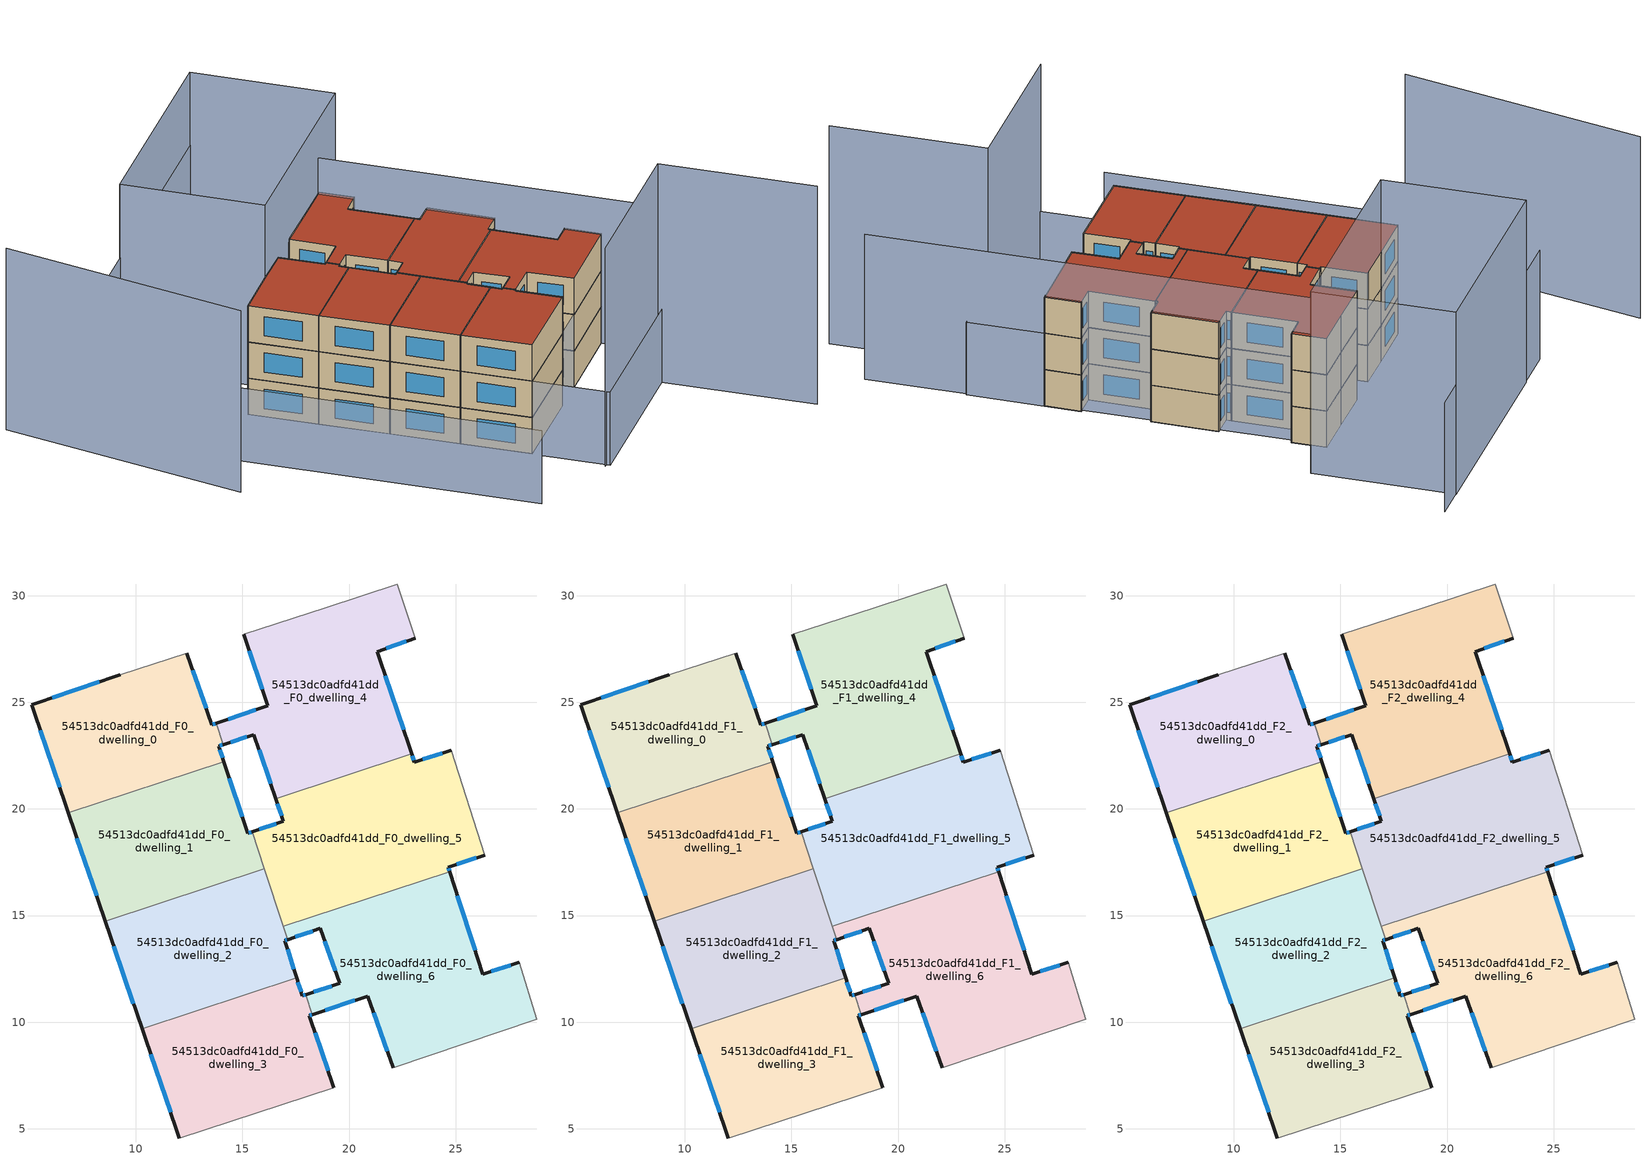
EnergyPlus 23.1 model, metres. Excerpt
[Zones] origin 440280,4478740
54513dc0adfd41dd_F0_dwelling_0
 floor ground (EU_floor_Construction): 14.12,22.22 13.88,22.94 14.11,23.01 13.78,24.01 13.57,23.94 12.4,27.29 9.27,26.29 5.11,24.88 6.84,19.82 z0
 wall outside (EU_wall_Construction): 14.11,23.01 13.88,22.94 14.12,22.22 / 6.84,19.82 5.11,24.88 9.27,26.29 / 12.4,27.29 13.57,23.94 13.78,24.01 z0:3
 wall adiabatic (EU_wall_Construction): 9.27,26.29 12.4,27.29 z0:3
 wall to 54513dc0adfd41dd_F0_dwelling_4 (EU_wall_Construction): 13.78,24.01 14.11,23.01 z0:3
 wall to 54513dc0adfd41dd_F0_dwelling_1 (EU_wall_Construction): 14.12,22.22 6.83,19.82 z0:3
 window (EU_Window_Construction): 14.05,23 13.93,22.96 / 13.94,22.77 14.06,22.39 / 6.43,21.01 5.51,23.69 / 6.08,25.21 8.3,25.96 / 12.67,26.51 13.29,24.73 / 13.62,23.96 13.73,24 z0.7:2.3
54513dc0adfd41dd_F0_dwelling_1
 floor ground (EU_floor_Construction): 16.02,17.2 15.45,18.93 15.25,18.86 14.12,22.22 6.84,19.82 8.57,14.74 z0
 wall outside (EU_wall_Construction): 8.57,14.74 6.84,19.82 / 14.12,22.22 15.25,18.86 15.45,18.93 z0:3
 wall to 54513dc0adfd41dd_F0_dwelling_5 (EU_wall_Construction): 15.45,18.93 16.02,17.2 z0:3
 wall to 54513dc0adfd41dd_F0_dwelling_2 (EU_wall_Construction): 16.02,17.2 8.57,14.74 z0:3
 window (EU_Window_Construction): 8.16,15.93 7.24,18.63 / 14.38,21.43 14.98,19.64 / 15.3,18.87 15.41,18.91 z0.7:2.3
54513dc0adfd41dd_F0_dwelling_2
 floor ground (EU_floor_Construction): 17.54,12.08 16.98,13.83 17.12,13.87 16.02,17.2 8.57,14.74 10.29,9.69 z0
 wall outside (EU_wall_Construction): 10.29,9.69 8.57,14.74 / 17.12,13.87 16.98,13.83 17.54,12.08 z0:3
 wall to 54513dc0adfd41dd_F0_dwelling_6 (EU_wall_Construction): 16.91,14.49 17.12,13.87 z0:3
 wall to 54513dc0adfd41dd_F0_dwelling_3 (EU_wall_Construction): 17.54,12.08 10.29,9.69 z0:3
 wall to 54513dc0adfd41dd_F0_dwelling_5 (EU_wall_Construction): 16.02,17.2 16.91,14.49 z0:3
 window (EU_Window_Construction): 9.89,10.87 8.97,13.56 / 17.09,13.86 17.01,13.84 / 17.11,13.42 17.41,12.49 z0.7:2.3
54513dc0adfd41dd_F0_dwelling_3
 floor ground (EU_floor_Construction): 19.28,6.93 18.13,10.31 18.28,10.36 17.97,11.3 17.81,11.24 17.54,12.08 10.29,9.69 12.04,4.57 z0
 wall outside (EU_wall_Construction): 18.28,10.36 18.13,10.31 19.28,6.93 / 12.04,4.57 10.29,9.69 / 17.54,12.08 17.81,11.24 17.97,11.3 z0:3
 wall adiabatic (EU_wall_Construction): 19.28,6.93 12.04,4.57 z0:3
 wall to 54513dc0adfd41dd_F0_dwelling_6 (EU_wall_Construction): 17.97,11.3 18.28,10.36 z0:3
 window (EU_Window_Construction): 18.24,10.35 18.16,10.32 / 18.4,9.52 19.01,7.72 / 11.63,5.77 10.7,8.49 / 17.6,11.88 17.74,11.44 / 17.84,11.26 17.93,11.28 z0.7:2.3
54513dc0adfd41dd_F0_dwelling_4
 floor ground (EU_floor_Construction): 22.93,22.58 21.32,27.38 23.1,28 22.26,30.54 18.9,29.44 15.06,28.19 16.18,24.83 13.78,24.01 14.11,23.01 15.54,23.48 16.56,20.48 z0
 wall outside (EU_wall_Construction): 23.1,28 21.32,27.38 22.93,22.58 / 16.56,20.48 15.54,23.48 14.11,23.01 / 13.78,24.01 16.18,24.83 15.06,28.19 z0:3
 wall adiabatic (EU_wall_Construction): 15.06,28.19 18.9,29.44 22.26,30.54 23.1,28 z0:3
 wall to 54513dc0adfd41dd_F0_dwelling_5 (EU_wall_Construction): 22.93,22.58 16.56,20.48 z0:3
 window (EU_Window_Construction): 22.69,27.85 21.74,27.52 / 21.69,26.25 22.55,23.7 / 16.32,21.18 15.78,22.78 / 15.2,23.37 14.44,23.12 / 14.34,24.21 15.62,24.64 / 15.92,25.62 15.32,27.41 z0.7:2.3
54513dc0adfd41dd_F0_dwelling_5
 floor ground (EU_floor_Construction): 24.71,17.06 24.65,17.27 26.35,17.83 24.78,22.74 23.06,22.19 22.93,22.58 16.56,20.48 16.91,19.43 15.45,18.93 16.91,14.49 z0
 wall outside (EU_wall_Construction): 26.35,17.83 24.65,17.27 24.71,17.06 / 15.45,18.93 16.91,19.43 16.56,20.48 / 22.93,22.58 23.06,22.19 24.78,22.74 z0:3
 wall adiabatic (EU_wall_Construction): 24.78,22.74 26.35,17.83 z0:3
 wall to 54513dc0adfd41dd_F0_dwelling_6 (EU_wall_Construction): 24.71,17.06 16.91,14.49 z0:3
 window (EU_Window_Construction): 25.95,17.7 25.05,17.4 / 24.66,17.22 24.7,17.11 / 15.8,19.05 16.57,19.31 / 16.83,19.68 16.64,20.24 / 22.96,22.49 23.03,22.28 / 23.46,22.32 24.37,22.61 z0.7:2.3
54513dc0adfd41dd_F0_dwelling_6
 floor ground (EU_floor_Construction): 28.8,10.14 27.99,12.8 26.27,12.25 24.71,17.06 16.91,14.49 17.12,13.87 18.65,14.4 19.56,11.82 17.97,11.3 18.28,10.36 20.88,11.23 22.06,7.86 z0
 wall outside (EU_wall_Construction): 22.06,7.86 20.88,11.23 18.28,10.36 / 17.97,11.3 19.56,11.82 18.65,14.4 17.12,13.87 / 24.71,17.06 26.27,12.25 27.99,12.8 z0:3
 wall adiabatic (EU_wall_Construction): 27.99,12.8 28.8,10.14 22.06,7.86 z0:3
 window (EU_Window_Construction): 21.78,8.65 21.15,10.44 / 20.27,11.03 18.89,10.56 / 18.34,11.42 19.19,11.7 / 19.35,12.42 18.87,13.8 / 18.29,14.28 17.48,14 / 25.08,15.94 25.9,13.38 / 26.67,12.38 27.58,12.68 z0.7:2.3
54513dc0adfd41dd_F1_dwelling_0
 floor to 54513dc0adfd41dd_F0_dwelling_0 (EU_floor_Construction): 14.12,22.22 13.88,22.94 14.11,23.01 13.78,24.01 13.57,23.94 12.4,27.29 9.27,26.29 5.11,24.88 6.83,19.82 z3
 wall outside (EU_wall_Construction): 14.11,23.01 13.88,22.94 14.12,22.22 / 6.84,19.82 5.11,24.88 9.27,26.29 / 12.4,27.29 13.57,23.94 13.78,24.01 z3:6
 wall adiabatic (EU_wall_Construction): 9.27,26.29 12.4,27.29 z3:6
 wall to 54513dc0adfd41dd_F1_dwelling_4 (EU_wall_Construction): 13.78,24.01 14.11,23.01 z3:6
 wall to 54513dc0adfd41dd_F1_dwelling_1 (EU_wall_Construction): 14.12,22.22 6.83,19.82 z3:6
 window (EU_Window_Construction): 14.05,23 13.93,22.96 / 13.94,22.77 14.06,22.39 / 6.43,21.01 5.51,23.69 / 6.08,25.21 8.3,25.96 / 12.67,26.51 13.29,24.73 / 13.62,23.96 13.73,24 z3.7:5.3
54513dc0adfd41dd_F1_dwelling_1
 floor to 54513dc0adfd41dd_F0_dwelling_1 (EU_floor_Construction): 16.02,17.2 15.45,18.93 15.25,18.86 14.12,22.22 6.83,19.82 8.57,14.74 z3
 wall outside (EU_wall_Construction): 8.57,14.74 6.84,19.82 / 14.12,22.22 15.25,18.86 15.45,18.93 z3:6
 wall to 54513dc0adfd41dd_F1_dwelling_5 (EU_wall_Construction): 15.45,18.93 16.02,17.2 z3:6
 wall to 54513dc0adfd41dd_F1_dwelling_2 (EU_wall_Construction): 16.02,17.2 8.57,14.74 z3:6
 window (EU_Window_Construction): 8.16,15.93 7.24,18.63 / 14.38,21.43 14.98,19.64 / 15.3,18.87 15.41,18.91 z3.7:5.3
54513dc0adfd41dd_F1_dwelling_2
 floor to 54513dc0adfd41dd_F0_dwelling_2 (EU_floor_Construction): 17.54,12.08 16.98,13.83 17.12,13.87 16.02,17.2 8.57,14.74 10.29,9.69 z3
 wall outside (EU_wall_Construction): 10.29,9.69 8.57,14.74 / 17.12,13.87 16.98,13.83 17.54,12.08 z3:6
 wall to 54513dc0adfd41dd_F1_dwelling_6 (EU_wall_Construction): 16.91,14.49 17.12,13.87 z3:6
 wall to 54513dc0adfd41dd_F1_dwelling_3 (EU_wall_Construction): 17.54,12.08 10.29,9.69 z3:6
 wall to 54513dc0adfd41dd_F1_dwelling_5 (EU_wall_Construction): 16.02,17.2 16.91,14.49 z3:6
 window (EU_Window_Construction): 9.89,10.87 8.97,13.56 / 17.09,13.86 17.01,13.84 / 17.11,13.42 17.41,12.49 z3.7:5.3
54513dc0adfd41dd_F1_dwelling_3
 floor to 54513dc0adfd41dd_F0_dwelling_3 (EU_floor_Construction): 19.28,6.93 18.13,10.31 18.28,10.36 17.97,11.3 17.81,11.24 17.54,12.08 10.29,9.69 12.04,4.57 z3
 wall outside (EU_wall_Construction): 18.28,10.36 18.13,10.31 19.28,6.93 / 12.04,4.57 10.29,9.69 / 17.54,12.08 17.81,11.24 17.97,11.3 z3:6
 wall adiabatic (EU_wall_Construction): 19.28,6.93 12.04,4.57 z3:6
 wall to 54513dc0adfd41dd_F1_dwelling_6 (EU_wall_Construction): 17.97,11.3 18.28,10.36 z3:6
 window (EU_Window_Construction): 18.24,10.35 18.16,10.32 / 18.4,9.52 19.01,7.72 / 11.63,5.77 10.7,8.49 / 17.6,11.88 17.74,11.44 / 17.84,11.26 17.93,11.28 z3.7:5.3
54513dc0adfd41dd_F1_dwelling_4
 floor to 54513dc0adfd41dd_F0_dwelling_4 (EU_floor_Construction): 22.93,22.58 21.32,27.38 23.1,28 22.26,30.54 18.9,29.44 15.06,28.19 16.18,24.83 13.78,24.01 14.11,23.01 15.54,23.48 16.56,20.48 z3
 wall outside (EU_wall_Construction): 23.1,28 21.32,27.38 22.93,22.58 / 16.56,20.48 15.54,23.48 14.11,23.01 / 13.78,24.01 16.18,24.83 15.06,28.19 z3:6
 wall adiabatic (EU_wall_Construction): 15.06,28.19 18.9,29.44 22.26,30.54 23.1,28 z3:6
 wall to 54513dc0adfd41dd_F1_dwelling_5 (EU_wall_Construction): 22.93,22.58 16.56,20.48 z3:6
 window (EU_Window_Construction): 22.69,27.85 21.74,27.52 / 21.69,26.25 22.55,23.7 / 16.32,21.18 15.78,22.78 / 15.2,23.37 14.44,23.12 / 14.34,24.21 15.62,24.64 / 15.92,25.62 15.32,27.41 z3.7:5.3
54513dc0adfd41dd_F1_dwelling_5
 floor to 54513dc0adfd41dd_F0_dwelling_5 (EU_floor_Construction): 24.71,17.06 24.65,17.27 26.35,17.83 24.77,22.74 23.06,22.19 22.93,22.58 16.56,20.48 16.91,19.43 15.45,18.93 16.91,14.49 z3
 wall outside (EU_wall_Construction): 26.35,17.83 24.65,17.27 24.71,17.06 / 15.45,18.93 16.91,19.43 16.56,20.48 / 22.93,22.58 23.06,22.19 24.78,22.74 z3:6
 wall adiabatic (EU_wall_Construction): 24.78,22.74 26.35,17.83 z3:6
 wall to 54513dc0adfd41dd_F1_dwelling_6 (EU_wall_Construction): 24.71,17.06 16.91,14.49 z3:6
 window (EU_Window_Construction): 25.95,17.7 25.05,17.4 / 24.66,17.22 24.7,17.11 / 15.8,19.05 16.57,19.31 / 16.83,19.68 16.64,20.24 / 22.96,22.49 23.03,22.28 / 23.46,22.32 24.37,22.61 z3.7:5.3
54513dc0adfd41dd_F1_dwelling_6
 floor to 54513dc0adfd41dd_F0_dwelling_6 (EU_floor_Construction): 28.8,10.14 27.99,12.8 26.27,12.25 24.71,17.06 16.91,14.49 17.12,13.87 18.65,14.4 19.56,11.82 17.97,11.3 18.28,10.36 20.88,11.23 22.06,7.86 z3
 wall outside (EU_wall_Construction): 22.06,7.86 20.88,11.23 18.28,10.36 / 17.97,11.3 19.56,11.82 18.65,14.4 17.12,13.87 / 24.71,17.06 26.27,12.25 27.99,12.8 z3:6
 wall adiabatic (EU_wall_Construction): 27.99,12.8 28.8,10.14 22.06,7.86 z3:6
 window (EU_Window_Construction): 21.78,8.65 21.15,10.44 / 20.27,11.03 18.89,10.56 / 18.34,11.42 19.19,11.7 / 19.35,12.42 18.87,13.8 / 18.29,14.28 17.48,14 / 25.08,15.94 25.9,13.38 / 26.67,12.38 27.58,12.68 z3.7:5.3
54513dc0adfd41dd_F2_dwelling_0
 floor to 54513dc0adfd41dd_F1_dwelling_0 (EU_floor_Construction): 14.12,22.22 13.88,22.94 14.11,23.01 13.78,24.01 13.57,23.94 12.4,27.29 9.27,26.29 5.11,24.88 6.83,19.82 z6
 wall outside (EU_wall_Construction): 14.11,23.01 13.88,22.94 14.12,22.22 / 6.84,19.82 5.11,24.88 9.27,26.29 / 12.4,27.29 13.57,23.94 13.78,24.01 z6:9
 wall adiabatic (EU_wall_Construction): 9.27,26.29 12.4,27.29 z6:9
 wall to 54513dc0adfd41dd_F2_dwelling_4 (EU_wall_Construction): 13.78,24.01 14.11,23.01 z6:9
 wall to 54513dc0adfd41dd_F2_dwelling_1 (EU_wall_Construction): 14.12,22.22 6.83,19.82 z6:9
 window (EU_Window_Construction): 14.05,23 13.93,22.96 / 13.94,22.77 14.06,22.39 / 6.43,21.01 5.51,23.69 / 6.08,25.21 8.3,25.96 / 12.67,26.51 13.29,24.73 / 13.62,23.96 13.73,24 z6.7:8.3
 roof outside (EU_roof_Construction): 12.4,27.29 13.57,23.94 13.78,24.01 14.11,23.01 13.88,22.94 14.12,22.22 6.84,19.82 5.11,24.88 9.27,26.29 z9
54513dc0adfd41dd_F2_dwelling_1
 floor to 54513dc0adfd41dd_F1_dwelling_1 (EU_floor_Construction): 16.02,17.2 15.45,18.93 15.25,18.86 14.12,22.22 6.83,19.82 8.57,14.74 z6
 wall outside (EU_wall_Construction): 8.57,14.74 6.84,19.82 / 14.12,22.22 15.25,18.86 15.45,18.93 z6:9
 wall to 54513dc0adfd41dd_F2_dwelling_5 (EU_wall_Construction): 15.45,18.93 16.02,17.2 z6:9
 wall to 54513dc0adfd41dd_F2_dwelling_2 (EU_wall_Construction): 16.02,17.2 8.57,14.74 z6:9
 window (EU_Window_Construction): 8.16,15.93 7.24,18.63 / 14.38,21.43 14.98,19.64 / 15.3,18.87 15.41,18.91 z6.7:8.3
 roof outside (EU_roof_Construction): 14.12,22.22 15.25,18.86 15.45,18.93 16.02,17.2 8.57,14.74 6.84,19.82 z9
54513dc0adfd41dd_F2_dwelling_2
 floor to 54513dc0adfd41dd_F1_dwelling_2 (EU_floor_Construction): 17.54,12.08 16.98,13.83 17.12,13.87 16.02,17.2 8.57,14.74 10.29,9.69 z6
 wall outside (EU_wall_Construction): 10.29,9.69 8.57,14.74 / 17.12,13.87 16.98,13.83 17.54,12.08 z6:9
 wall to 54513dc0adfd41dd_F2_dwelling_6 (EU_wall_Construction): 16.91,14.49 17.12,13.87 z6:9
 wall to 54513dc0adfd41dd_F2_dwelling_3 (EU_wall_Construction): 17.54,12.08 10.29,9.69 z6:9
 wall to 54513dc0adfd41dd_F2_dwelling_5 (EU_wall_Construction): 16.02,17.2 16.91,14.49 z6:9
 window (EU_Window_Construction): 9.89,10.87 8.97,13.56 / 17.09,13.86 17.01,13.84 / 17.11,13.42 17.41,12.49 z6.7:8.3
 roof outside (EU_roof_Construction): 16.02,17.2 17.12,13.87 16.98,13.83 17.54,12.08 10.29,9.69 8.57,14.74 z9
54513dc0adfd41dd_F2_dwelling_3
 floor to 54513dc0adfd41dd_F1_dwelling_3 (EU_floor_Construction): 19.28,6.93 18.13,10.31 18.28,10.36 17.97,11.3 17.81,11.24 17.54,12.08 10.29,9.69 12.04,4.57 z6
 wall outside (EU_wall_Construction): 18.28,10.36 18.13,10.31 19.28,6.93 / 12.04,4.57 10.29,9.69 / 17.54,12.08 17.81,11.24 17.97,11.3 z6:9
 wall adiabatic (EU_wall_Construction): 19.28,6.93 12.04,4.57 z6:9
 wall to 54513dc0adfd41dd_F2_dwelling_6 (EU_wall_Construction): 17.97,11.3 18.28,10.36 z6:9
 window (EU_Window_Construction): 18.24,10.35 18.16,10.32 / 18.4,9.52 19.01,7.72 / 11.63,5.77 10.7,8.49 / 17.6,11.88 17.74,11.44 / 17.84,11.26 17.93,11.28 z6.7:8.3
 roof outside (EU_roof_Construction): 17.97,11.3 18.28,10.36 18.13,10.31 19.28,6.93 12.04,4.57 10.29,9.69 17.54,12.08 17.81,11.24 z9
54513dc0adfd41dd_F2_dwelling_4
 floor to 54513dc0adfd41dd_F1_dwelling_4 (EU_floor_Construction): 22.93,22.58 21.32,27.38 23.1,28 22.26,30.54 18.9,29.44 15.06,28.19 16.18,24.83 13.78,24.01 14.11,23.01 15.54,23.48 16.56,20.48 z6
 wall outside (EU_wall_Construction): 23.1,28 21.32,27.38 22.93,22.58 / 16.56,20.48 15.54,23.48 14.11,23.01 / 13.78,24.01 16.18,24.83 15.06,28.19 z6:9
 wall adiabatic (EU_wall_Construction): 15.06,28.19 18.9,29.44 22.26,30.54 23.1,28 z6:9
 wall to 54513dc0adfd41dd_F2_dwelling_5 (EU_wall_Construction): 22.93,22.58 16.56,20.48 z6:9
 window (EU_Window_Construction): 22.69,27.85 21.74,27.52 / 21.69,26.25 22.55,23.7 / 16.32,21.18 15.78,22.78 / 15.2,23.37 14.44,23.12 / 14.34,24.21 15.62,24.64 / 15.92,25.62 15.32,27.41 z6.7:8.3
 roof outside (EU_roof_Construction): 22.26,30.54 23.1,28 21.32,27.38 22.93,22.58 16.56,20.48 15.54,23.48 14.11,23.01 13.78,24.01 16.18,24.83 15.06,28.19 18.9,29.44 z9
54513dc0adfd41dd_F2_dwelling_5
 floor to 54513dc0adfd41dd_F1_dwelling_5 (EU_floor_Construction): 24.71,17.06 24.65,17.27 26.35,17.83 24.77,22.74 23.06,22.19 22.93,22.58 16.56,20.48 16.91,19.43 15.45,18.93 16.91,14.49 z6
 wall outside (EU_wall_Construction): 26.35,17.83 24.65,17.27 24.71,17.06 / 15.45,18.93 16.91,19.43 16.56,20.48 / 22.93,22.58 23.06,22.19 24.78,22.74 z6:9
 wall adiabatic (EU_wall_Construction): 24.78,22.74 26.35,17.83 z6:9
 wall to 54513dc0adfd41dd_F2_dwelling_6 (EU_wall_Construction): 24.71,17.06 16.91,14.49 z6:9
 window (EU_Window_Construction): 25.95,17.7 25.05,17.4 / 24.66,17.22 24.7,17.11 / 15.8,19.05 16.57,19.31 / 16.83,19.68 16.64,20.24 / 22.96,22.49 23.03,22.28 / 23.46,22.32 24.37,22.61 z6.7:8.3
 roof outside (EU_roof_Construction): 24.78,22.74 26.35,17.83 24.65,17.27 24.71,17.06 16.91,14.49 15.45,18.93 16.91,19.43 16.56,20.48 22.93,22.58 23.06,22.19 z9
54513dc0adfd41dd_F2_dwelling_6
 floor to 54513dc0adfd41dd_F1_dwelling_6 (EU_floor_Construction): 28.8,10.14 27.99,12.8 26.27,12.25 24.71,17.06 16.91,14.49 17.12,13.87 18.65,14.4 19.56,11.82 17.97,11.3 18.28,10.36 20.88,11.23 22.06,7.86 z6
 wall outside (EU_wall_Construction): 22.06,7.86 20.88,11.23 18.28,10.36 / 17.97,11.3 19.56,11.82 18.65,14.4 17.12,13.87 / 24.71,17.06 26.27,12.25 27.99,12.8 z6:9
 wall adiabatic (EU_wall_Construction): 27.99,12.8 28.8,10.14 22.06,7.86 z6:9
 window (EU_Window_Construction): 21.78,8.65 21.15,10.44 / 20.27,11.03 18.89,10.56 / 18.34,11.42 19.19,11.7 / 19.35,12.42 18.87,13.8 / 18.29,14.28 17.48,14 / 25.08,15.94 25.9,13.38 / 26.67,12.38 27.58,12.68 z6.7:8.3
 roof outside (EU_roof_Construction): 24.71,17.06 26.27,12.25 27.99,12.8 28.8,10.14 22.06,7.86 20.88,11.23 18.28,10.36 17.97,11.3 19.56,11.82 18.65,14.4 17.12,13.87 16.91,14.49 z9
shading: -1.25,22.4 6.29,-0.3 / 12.04,4.57 28.8,10.15 / 28.8,10.15 30.67,4.54 / 30.67,4.54 13.9,-1.04 / 13.9,-1.04 12.04,4.57 z0:6; -6.81,37.94 -4.81,18.56 / 26.11,31.82 9.28,26.26 / 9.28,26.26 5.83,36.71 / 5.83,36.71 22.66,42.27 / 22.66,42.27 26.11,31.82 z0:15; 25.32,43.12 2.4,35.51 z0:9; 13.58,-0.84 26.22,3.37 / 26.22,3.37 30.03,-8.06 z0:18; 32.95,-2.84 21.92,30.43 z0:12
[Building]
EU S2 Campaign: North Axis=0; Terrain=City; Solar Distribution=FullExterior
[Site:Location]
Madrid: Latitude=40.5; Longitude=-3.5; Time Zone=1; Elevation=609
[SizingPeriod:WeatherFileDays]
AnnualSizingPeriod: Begin Month=1; Begin Day of Month=1; End Month=12; End Day of Month=31; Day of Week for Start Day=Monday; Use Weather File Daylight Saving Period=No; Use Weather File Rain and Snow Indicators=No
[MATERIAL]
EU_InternalMass_Material: Roughness=MediumRough; Thickness=0.1; Conductivity=1; Density=1800; Specific Heat=900; Thermal Absorptance=0.9; Solar Absorptance=0.7; Visible Absorptance=0.7
[MATERIAL:NOMASS] Roughness=MediumRough; Thermal Absorptance=0.9; Solar Absorptance=0.7; Visible Absorptance=0.7
Name | Thermal Resistance
EU_wall_NoMass | 0.419739
EU_roof_NoMass | 0.352165
EU_floor_NoMass | 0.608284
[WINDOWMATERIAL:SIMPLEGLAZINGSYSTEM]
EU_Window_SimpleGlazing: UFactor=4.8352; Solar Heat Gain Coefficient=0.85; Visible Transmittance=0.85
[CONSTRUCTION]
EU_wall_Construction: EU_wall_NoMass
EU_roof_Construction: EU_roof_NoMass
EU_floor_Construction: EU_floor_NoMass
EU_InternalMass_Construction: EU_InternalMass_Material
EU_Window_Construction: EU_Window_SimpleGlazing
[ZONE] Type=1; Multiplier=1; Ceiling Height=autocalculate; Floor Area=autocalculate; Part of Total Floor Area=Yes
Name | Volume
54513dc0adfd41dd_F0_dwelling_0 | 124.376
54513dc0adfd41dd_F1_dwelling_0; 54513dc0adfd41dd_F2_dwelling_0 | 124.375
54513dc0adfd41dd_F0_dwelling_1 | 124.39
54513dc0adfd41dd_F1_dwelling_1; 54513dc0adfd41dd_F2_dwelling_1 | 124.389
54513dc0adfd41dd_F0_dwelling_2; 54513dc0adfd41dd_F1_dwelling_2; 54513dc0adfd41dd_F2_dwelling_2 | 124.381
54513dc0adfd41dd_F0_dwelling_3; 54513dc0adfd41dd_F1_dwelling_3; 54513dc0adfd41dd_F2_dwelling_3 | 124.374
54513dc0adfd41dd_F0_dwelling_4; 54513dc0adfd41dd_F1_dwelling_4; 54513dc0adfd41dd_F2_dwelling_4 | 165.84
54513dc0adfd41dd_F0_dwelling_5; 54513dc0adfd41dd_F1_dwelling_5; 54513dc0adfd41dd_F2_dwelling_5 | 165.824
54513dc0adfd41dd_F0_dwelling_6; 54513dc0adfd41dd_F1_dwelling_6; 54513dc0adfd41dd_F2_dwelling_6 | 165.831
[INTERNALMASS] Construction=EU_InternalMass_Construction
Name | Zone or ZoneList | Surface Area
54513dc0adfd41dd_F0_dwelling_0_EU_InternalMass | 54513dc0adfd41dd_F0_dwelling_0 | 41.4585
54513dc0adfd41dd_F0_dwelling_1_EU_InternalMass | 54513dc0adfd41dd_F0_dwelling_1 | 41.4634
54513dc0adfd41dd_F0_dwelling_2_EU_InternalMass | 54513dc0adfd41dd_F0_dwelling_2 | 41.4605
54513dc0adfd41dd_F0_dwelling_3_EU_InternalMass | 54513dc0adfd41dd_F0_dwelling_3 | 41.458
54513dc0adfd41dd_F0_dwelling_4_EU_InternalMass | 54513dc0adfd41dd_F0_dwelling_4 | 55.2801
54513dc0adfd41dd_F0_dwelling_5_EU_InternalMass | 54513dc0adfd41dd_F0_dwelling_5 | 55.2747
54513dc0adfd41dd_F0_dwelling_6_EU_InternalMass | 54513dc0adfd41dd_F0_dwelling_6 | 55.2771
54513dc0adfd41dd_F1_dwelling_0_EU_InternalMass | 54513dc0adfd41dd_F1_dwelling_0 | 41.4585
54513dc0adfd41dd_F1_dwelling_1_EU_InternalMass | 54513dc0adfd41dd_F1_dwelling_1 | 41.4634
54513dc0adfd41dd_F1_dwelling_2_EU_InternalMass | 54513dc0adfd41dd_F1_dwelling_2 | 41.4605
54513dc0adfd41dd_F1_dwelling_3_EU_InternalMass | 54513dc0adfd41dd_F1_dwelling_3 | 41.458
54513dc0adfd41dd_F1_dwelling_4_EU_InternalMass | 54513dc0adfd41dd_F1_dwelling_4 | 55.2801
54513dc0adfd41dd_F1_dwelling_5_EU_InternalMass | 54513dc0adfd41dd_F1_dwelling_5 | 55.2747
54513dc0adfd41dd_F1_dwelling_6_EU_InternalMass | 54513dc0adfd41dd_F1_dwelling_6 | 55.2771
54513dc0adfd41dd_F2_dwelling_0_EU_InternalMass | 54513dc0adfd41dd_F2_dwelling_0 | 41.4585
54513dc0adfd41dd_F2_dwelling_1_EU_InternalMass | 54513dc0adfd41dd_F2_dwelling_1 | 41.4634
54513dc0adfd41dd_F2_dwelling_2_EU_InternalMass | 54513dc0adfd41dd_F2_dwelling_2 | 41.4605
54513dc0adfd41dd_F2_dwelling_3_EU_InternalMass | 54513dc0adfd41dd_F2_dwelling_3 | 41.458
54513dc0adfd41dd_F2_dwelling_4_EU_InternalMass | 54513dc0adfd41dd_F2_dwelling_4 | 55.2801
54513dc0adfd41dd_F2_dwelling_5_EU_InternalMass | 54513dc0adfd41dd_F2_dwelling_5 | 55.2747
54513dc0adfd41dd_F2_dwelling_6_EU_InternalMass | 54513dc0adfd41dd_F2_dwelling_6 | 55.2771
[OTHEREQUIPMENT] Fuel Type=Electricity; Design Level Calculation Method=Watts/Area; Power per Zone Floor Area=1; Fraction Latent=0; Fraction Radiant=0; Fraction Lost=0; Carbon Dioxide Generation Rate=0; EndUse Subcategory=EU_Step8_InternalGains
Name | Zone or ZoneList or Space or SpaceList | Schedule
EU_Step8_InternalGain_54513dc0adfd41dd_F0_dwelling_0_f000 | 54513dc0adfd41dd_F0_dwelling_0 | EU_Step8_GainSchedule_54513dc0adfd41dd_F0_dwelling_0_f000
EU_Step8_InternalGain_54513dc0adfd41dd_F0_dwelling_1_f000 | 54513dc0adfd41dd_F0_dwelling_1 | EU_Step8_GainSchedule_54513dc0adfd41dd_F0_dwelling_1_f000
EU_Step8_InternalGain_54513dc0adfd41dd_F0_dwelling_2_f000 | 54513dc0adfd41dd_F0_dwelling_2 | EU_Step8_GainSchedule_54513dc0adfd41dd_F0_dwelling_2_f000
EU_Step8_InternalGain_54513dc0adfd41dd_F0_dwelling_3_f000 | 54513dc0adfd41dd_F0_dwelling_3 | EU_Step8_GainSchedule_54513dc0adfd41dd_F0_dwelling_3_f000
EU_Step8_InternalGain_54513dc0adfd41dd_F0_dwelling_4_f000 | 54513dc0adfd41dd_F0_dwelling_4 | EU_Step8_GainSchedule_54513dc0adfd41dd_F0_dwelling_4_f000
EU_Step8_InternalGain_54513dc0adfd41dd_F0_dwelling_5_f000 | 54513dc0adfd41dd_F0_dwelling_5 | EU_Step8_GainSchedule_54513dc0adfd41dd_F0_dwelling_5_f000
EU_Step8_InternalGain_54513dc0adfd41dd_F0_dwelling_6_f000 | 54513dc0adfd41dd_F0_dwelling_6 | EU_Step8_GainSchedule_54513dc0adfd41dd_F0_dwelling_6_f000
EU_Step8_InternalGain_54513dc0adfd41dd_F1_dwelling_0_f000 | 54513dc0adfd41dd_F1_dwelling_0 | EU_Step8_GainSchedule_54513dc0adfd41dd_F1_dwelling_0_f000
EU_Step8_InternalGain_54513dc0adfd41dd_F1_dwelling_1_f000 | 54513dc0adfd41dd_F1_dwelling_1 | EU_Step8_GainSchedule_54513dc0adfd41dd_F1_dwelling_1_f000
EU_Step8_InternalGain_54513dc0adfd41dd_F1_dwelling_2_f000 | 54513dc0adfd41dd_F1_dwelling_2 | EU_Step8_GainSchedule_54513dc0adfd41dd_F1_dwelling_2_f000
EU_Step8_InternalGain_54513dc0adfd41dd_F1_dwelling_3_f000 | 54513dc0adfd41dd_F1_dwelling_3 | EU_Step8_GainSchedule_54513dc0adfd41dd_F1_dwelling_3_f000
EU_Step8_InternalGain_54513dc0adfd41dd_F1_dwelling_4_f000 | 54513dc0adfd41dd_F1_dwelling_4 | EU_Step8_GainSchedule_54513dc0adfd41dd_F1_dwelling_4_f000
EU_Step8_InternalGain_54513dc0adfd41dd_F1_dwelling_5_f000 | 54513dc0adfd41dd_F1_dwelling_5 | EU_Step8_GainSchedule_54513dc0adfd41dd_F1_dwelling_5_f000
EU_Step8_InternalGain_54513dc0adfd41dd_F1_dwelling_6_f000 | 54513dc0adfd41dd_F1_dwelling_6 | EU_Step8_GainSchedule_54513dc0adfd41dd_F1_dwelling_6_f000
EU_Step8_InternalGain_54513dc0adfd41dd_F2_dwelling_0_f000 | 54513dc0adfd41dd_F2_dwelling_0 | EU_Step8_GainSchedule_54513dc0adfd41dd_F2_dwelling_0_f000
EU_Step8_InternalGain_54513dc0adfd41dd_F2_dwelling_1_f000 | 54513dc0adfd41dd_F2_dwelling_1 | EU_Step8_GainSchedule_54513dc0adfd41dd_F2_dwelling_1_f000
EU_Step8_InternalGain_54513dc0adfd41dd_F2_dwelling_2_f000 | 54513dc0adfd41dd_F2_dwelling_2 | EU_Step8_GainSchedule_54513dc0adfd41dd_F2_dwelling_2_f000
EU_Step8_InternalGain_54513dc0adfd41dd_F2_dwelling_3_f000 | 54513dc0adfd41dd_F2_dwelling_3 | EU_Step8_GainSchedule_54513dc0adfd41dd_F2_dwelling_3_f000
EU_Step8_InternalGain_54513dc0adfd41dd_F2_dwelling_4_f000 | 54513dc0adfd41dd_F2_dwelling_4 | EU_Step8_GainSchedule_54513dc0adfd41dd_F2_dwelling_4_f000
EU_Step8_InternalGain_54513dc0adfd41dd_F2_dwelling_5_f000 | 54513dc0adfd41dd_F2_dwelling_5 | EU_Step8_GainSchedule_54513dc0adfd41dd_F2_dwelling_5_f000
EU_Step8_InternalGain_54513dc0adfd41dd_F2_dwelling_6_f000 | 54513dc0adfd41dd_F2_dwelling_6 | EU_Step8_GainSchedule_54513dc0adfd41dd_F2_dwelling_6_f000
[ZONEVENTILATION:DESIGNFLOWRATE] Schedule=EU_AlwaysOn; Design Flow Rate Calculation Method=AirChanges/Hour; Air Changes per Hour=0.703302; Ventilation Type=Natural; Fan Pressure Rise=0; Fan Total Efficiency=1; Constant Term Coefficient=1; Temperature Term Coefficient=0; Velocity Term Coefficient=0; Velocity Squared Term Coefficient=0; Minimum Indoor Temperature=-100; Maximum Indoor Temperature=100; Delta Temperature=-100; Minimum Outdoor Temperature=-100; Maximum Outdoor Temperature=100; Maximum Wind Speed=40
Name | Zone or ZoneList or Space or SpaceList
EU_ConstantAir_54513dc0adfd41dd_F0_dwelling_0 | 54513dc0adfd41dd_F0_dwelling_0
EU_ConstantAir_54513dc0adfd41dd_F0_dwelling_1 | 54513dc0adfd41dd_F0_dwelling_1
EU_ConstantAir_54513dc0adfd41dd_F0_dwelling_2 | 54513dc0adfd41dd_F0_dwelling_2
EU_ConstantAir_54513dc0adfd41dd_F0_dwelling_3 | 54513dc0adfd41dd_F0_dwelling_3
EU_ConstantAir_54513dc0adfd41dd_F0_dwelling_4 | 54513dc0adfd41dd_F0_dwelling_4
EU_ConstantAir_54513dc0adfd41dd_F0_dwelling_5 | 54513dc0adfd41dd_F0_dwelling_5
EU_ConstantAir_54513dc0adfd41dd_F0_dwelling_6 | 54513dc0adfd41dd_F0_dwelling_6
EU_ConstantAir_54513dc0adfd41dd_F1_dwelling_0 | 54513dc0adfd41dd_F1_dwelling_0
EU_ConstantAir_54513dc0adfd41dd_F1_dwelling_1 | 54513dc0adfd41dd_F1_dwelling_1
EU_ConstantAir_54513dc0adfd41dd_F1_dwelling_2 | 54513dc0adfd41dd_F1_dwelling_2
EU_ConstantAir_54513dc0adfd41dd_F1_dwelling_3 | 54513dc0adfd41dd_F1_dwelling_3
EU_ConstantAir_54513dc0adfd41dd_F1_dwelling_4 | 54513dc0adfd41dd_F1_dwelling_4
EU_ConstantAir_54513dc0adfd41dd_F1_dwelling_5 | 54513dc0adfd41dd_F1_dwelling_5
EU_ConstantAir_54513dc0adfd41dd_F1_dwelling_6 | 54513dc0adfd41dd_F1_dwelling_6
EU_ConstantAir_54513dc0adfd41dd_F2_dwelling_0 | 54513dc0adfd41dd_F2_dwelling_0
EU_ConstantAir_54513dc0adfd41dd_F2_dwelling_1 | 54513dc0adfd41dd_F2_dwelling_1
EU_ConstantAir_54513dc0adfd41dd_F2_dwelling_2 | 54513dc0adfd41dd_F2_dwelling_2
EU_ConstantAir_54513dc0adfd41dd_F2_dwelling_3 | 54513dc0adfd41dd_F2_dwelling_3
EU_ConstantAir_54513dc0adfd41dd_F2_dwelling_4 | 54513dc0adfd41dd_F2_dwelling_4
EU_ConstantAir_54513dc0adfd41dd_F2_dwelling_5 | 54513dc0adfd41dd_F2_dwelling_5
EU_ConstantAir_54513dc0adfd41dd_F2_dwelling_6 | 54513dc0adfd41dd_F2_dwelling_6
[HVACTEMPLATE:THERMOSTAT] Constant Heating Setpoint=20; Constant Cooling Setpoint=50
EU_HeatOnly_54513dc0adfd41dd_F0_dwelling_0; EU_HeatOnly_54513dc0adfd41dd_F0_dwelling_1; EU_HeatOnly_54513dc0adfd41dd_F0_dwelling_2; EU_HeatOnly_54513dc0adfd41dd_F0_dwelling_3; EU_HeatOnly_54513dc0adfd41dd_F0_dwelling_4; EU_HeatOnly_54513dc0adfd41dd_F0_dwelling_5; EU_HeatOnly_54513dc0adfd41dd_F0_dwelling_6; EU_HeatOnly_54513dc0adfd41dd_F1_dwelling_0; EU_HeatOnly_54513dc0adfd41dd_F1_dwelling_1; EU_HeatOnly_54513dc0adfd41dd_F1_dwelling_2; EU_HeatOnly_54513dc0adfd41dd_F1_dwelling_3; EU_HeatOnly_54513dc0adfd41dd_F1_dwelling_4; EU_HeatOnly_54513dc0adfd41dd_F1_dwelling_5; EU_HeatOnly_54513dc0adfd41dd_F1_dwelling_6; EU_HeatOnly_54513dc0adfd41dd_F2_dwelling_0; EU_HeatOnly_54513dc0adfd41dd_F2_dwelling_1; EU_HeatOnly_54513dc0adfd41dd_F2_dwelling_2; EU_HeatOnly_54513dc0adfd41dd_F2_dwelling_3; EU_HeatOnly_54513dc0adfd41dd_F2_dwelling_4; EU_HeatOnly_54513dc0adfd41dd_F2_dwelling_5; EU_HeatOnly_54513dc0adfd41dd_F2_dwelling_6
[HVACTEMPLATE:ZONE:IDEALLOADSAIRSYSTEM] System Availability Schedule=EU_AlwaysOn; Maximum Heating Supply Air Temperature=50; Minimum Cooling Supply Air Temperature=13; Maximum Heating Supply Air Humidity Ratio=0.0156; Minimum Cooling Supply Air Humidity Ratio=0.0077; Heating Limit=NoLimit; Cooling Limit=NoLimit; Heating Availability Schedule=EU_AlwaysOn; Cooling Availability Schedule=EU_CoolingOff; Dehumidification Control Type=ConstantSensibleHeatRatio; Cooling Sensible Heat Ratio=0.7; Dehumidification Setpoint=60; Humidification Control Type=None; Humidification Setpoint=30; Outdoor Air Method=None; Outdoor Air Flow Rate per Person=0.00944; Outdoor Air Flow Rate per Zone Floor Area=0; Outdoor Air Flow Rate per Zone=0; Demand Controlled Ventilation Type=None; Outdoor Air Economizer Type=NoEconomizer; Heat Recovery Type=None; Sensible Heat Recovery Effectiveness=0.7; Latent Heat Recovery Effectiveness=0.65
Name | Template Thermostat
54513dc0adfd41dd_F0_dwelling_0 | EU_HeatOnly_54513dc0adfd41dd_F0_dwelling_0
54513dc0adfd41dd_F0_dwelling_1 | EU_HeatOnly_54513dc0adfd41dd_F0_dwelling_1
54513dc0adfd41dd_F0_dwelling_2 | EU_HeatOnly_54513dc0adfd41dd_F0_dwelling_2
54513dc0adfd41dd_F0_dwelling_3 | EU_HeatOnly_54513dc0adfd41dd_F0_dwelling_3
54513dc0adfd41dd_F0_dwelling_4 | EU_HeatOnly_54513dc0adfd41dd_F0_dwelling_4
54513dc0adfd41dd_F0_dwelling_5 | EU_HeatOnly_54513dc0adfd41dd_F0_dwelling_5
54513dc0adfd41dd_F0_dwelling_6 | EU_HeatOnly_54513dc0adfd41dd_F0_dwelling_6
54513dc0adfd41dd_F1_dwelling_0 | EU_HeatOnly_54513dc0adfd41dd_F1_dwelling_0
54513dc0adfd41dd_F1_dwelling_1 | EU_HeatOnly_54513dc0adfd41dd_F1_dwelling_1
54513dc0adfd41dd_F1_dwelling_2 | EU_HeatOnly_54513dc0adfd41dd_F1_dwelling_2
54513dc0adfd41dd_F1_dwelling_3 | EU_HeatOnly_54513dc0adfd41dd_F1_dwelling_3
54513dc0adfd41dd_F1_dwelling_4 | EU_HeatOnly_54513dc0adfd41dd_F1_dwelling_4
54513dc0adfd41dd_F1_dwelling_5 | EU_HeatOnly_54513dc0adfd41dd_F1_dwelling_5
54513dc0adfd41dd_F1_dwelling_6 | EU_HeatOnly_54513dc0adfd41dd_F1_dwelling_6
54513dc0adfd41dd_F2_dwelling_0 | EU_HeatOnly_54513dc0adfd41dd_F2_dwelling_0
54513dc0adfd41dd_F2_dwelling_1 | EU_HeatOnly_54513dc0adfd41dd_F2_dwelling_1
54513dc0adfd41dd_F2_dwelling_2 | EU_HeatOnly_54513dc0adfd41dd_F2_dwelling_2
54513dc0adfd41dd_F2_dwelling_3 | EU_HeatOnly_54513dc0adfd41dd_F2_dwelling_3
54513dc0adfd41dd_F2_dwelling_4 | EU_HeatOnly_54513dc0adfd41dd_F2_dwelling_4
54513dc0adfd41dd_F2_dwelling_5 | EU_HeatOnly_54513dc0adfd41dd_F2_dwelling_5
54513dc0adfd41dd_F2_dwelling_6 | EU_HeatOnly_54513dc0adfd41dd_F2_dwelling_6
[SIZING:ZONE] Zone Cooling Design Supply Air Temperature Input Method=SupplyAirTemperature; Zone Cooling Design Supply Air Temperature=13; Zone Heating Design Supply Air Temperature Input Method=SupplyAirTemperature; Zone Heating Design Supply Air Temperature=50; Zone Cooling Design Supply Air Humidity Ratio=0.008; Zone Heating Design Supply Air Humidity Ratio=0.008; Cooling Design Air Flow Method=DesignDay; Cooling Design Air Flow Rate=0; Cooling Minimum Air Flow per Zone Floor Area=0.000762; Cooling Minimum Air Flow=0; Cooling Minimum Air Flow Fraction=0.2; Heating Design Air Flow Method=DesignDay; Heating Design Air Flow Rate=0; Heating Maximum Air Flow per Zone Floor Area=0.002032; Heating Maximum Air Flow=0.141576; Heating Maximum Air Flow Fraction=0.3; Account for Dedicated Outdoor Air System=No; Dedicated Outdoor Air System Control Strategy=NeutralSupplyAir; Dedicated Outdoor Air Low Setpoint Temperature for Design=autosize; Dedicated Outdoor Air High Setpoint Temperature for Design=autosize; Zone Load Sizing Method=Sensible Load Only No Latent Load; Zone Latent Cooling Design Supply Air Humidity Ratio Input Method=HumidityRatioDifference; Zone Cooling Design Supply Air Humidity Ratio Difference=0.005; Zone Latent Heating Design Supply Air Humidity Ratio Input Method=HumidityRatioDifference; Zone Humidification Design Supply Air Humidity Ratio Difference=0.005
54513dc0adfd41dd_F0_dwelling_0; 54513dc0adfd41dd_F0_dwelling_1; 54513dc0adfd41dd_F0_dwelling_2; 54513dc0adfd41dd_F0_dwelling_3; 54513dc0adfd41dd_F0_dwelling_4; 54513dc0adfd41dd_F0_dwelling_5; 54513dc0adfd41dd_F0_dwelling_6; 54513dc0adfd41dd_F1_dwelling_0; 54513dc0adfd41dd_F1_dwelling_1; 54513dc0adfd41dd_F1_dwelling_2; 54513dc0adfd41dd_F1_dwelling_3; 54513dc0adfd41dd_F1_dwelling_4; 54513dc0adfd41dd_F1_dwelling_5; 54513dc0adfd41dd_F1_dwelling_6; 54513dc0adfd41dd_F2_dwelling_0; 54513dc0adfd41dd_F2_dwelling_1; 54513dc0adfd41dd_F2_dwelling_2; 54513dc0adfd41dd_F2_dwelling_3; 54513dc0adfd41dd_F2_dwelling_4; 54513dc0adfd41dd_F2_dwelling_5; 54513dc0adfd41dd_F2_dwelling_6
[SCHEDULE:CONSTANT]
Name | Hourly Value
EU_AlwaysOn | 1
EU_CoolingOff | 0
[SCHEDULE:FILE] Column Number=1; Rows to Skip at Top=0; Number of Hours of Data=8760; Column Separator=Comma; Interpolate to Timestep=No; Minutes per Item=60; Adjust Schedule for Daylight Savings=Yes
Name | File
EU_Step8_GainSchedule_54513dc0adfd41dd_F0_dwelling_0_f000 | ../../schedules/54513dc0adfd41dd/54513dc0adfd41dd_F0_dwelling_0_f000_gain.csv
EU_Step8_GainSchedule_54513dc0adfd41dd_F0_dwelling_1_f000 | ../../schedules/54513dc0adfd41dd/54513dc0adfd41dd_F0_dwelling_1_f000_gain.csv
EU_Step8_GainSchedule_54513dc0adfd41dd_F0_dwelling_2_f000 | ../../schedules/54513dc0adfd41dd/54513dc0adfd41dd_F0_dwelling_2_f000_gain.csv
EU_Step8_GainSchedule_54513dc0adfd41dd_F0_dwelling_3_f000 | ../../schedules/54513dc0adfd41dd/54513dc0adfd41dd_F0_dwelling_3_f000_gain.csv
EU_Step8_GainSchedule_54513dc0adfd41dd_F0_dwelling_4_f000 | ../../schedules/54513dc0adfd41dd/54513dc0adfd41dd_F0_dwelling_4_f000_gain.csv
EU_Step8_GainSchedule_54513dc0adfd41dd_F0_dwelling_5_f000 | ../../schedules/54513dc0adfd41dd/54513dc0adfd41dd_F0_dwelling_5_f000_gain.csv
EU_Step8_GainSchedule_54513dc0adfd41dd_F0_dwelling_6_f000 | ../../schedules/54513dc0adfd41dd/54513dc0adfd41dd_F0_dwelling_6_f000_gain.csv
EU_Step8_GainSchedule_54513dc0adfd41dd_F1_dwelling_0_f000 | ../../schedules/54513dc0adfd41dd/54513dc0adfd41dd_F1_dwelling_0_f000_gain.csv
EU_Step8_GainSchedule_54513dc0adfd41dd_F1_dwelling_1_f000 | ../../schedules/54513dc0adfd41dd/54513dc0adfd41dd_F1_dwelling_1_f000_gain.csv
EU_Step8_GainSchedule_54513dc0adfd41dd_F1_dwelling_2_f000 | ../../schedules/54513dc0adfd41dd/54513dc0adfd41dd_F1_dwelling_2_f000_gain.csv
EU_Step8_GainSchedule_54513dc0adfd41dd_F1_dwelling_3_f000 | ../../schedules/54513dc0adfd41dd/54513dc0adfd41dd_F1_dwelling_3_f000_gain.csv
EU_Step8_GainSchedule_54513dc0adfd41dd_F1_dwelling_4_f000 | ../../schedules/54513dc0adfd41dd/54513dc0adfd41dd_F1_dwelling_4_f000_gain.csv
EU_Step8_GainSchedule_54513dc0adfd41dd_F1_dwelling_5_f000 | ../../schedules/54513dc0adfd41dd/54513dc0adfd41dd_F1_dwelling_5_f000_gain.csv
EU_Step8_GainSchedule_54513dc0adfd41dd_F1_dwelling_6_f000 | ../../schedules/54513dc0adfd41dd/54513dc0adfd41dd_F1_dwelling_6_f000_gain.csv
EU_Step8_GainSchedule_54513dc0adfd41dd_F2_dwelling_0_f000 | ../../schedules/54513dc0adfd41dd/54513dc0adfd41dd_F2_dwelling_0_f000_gain.csv
EU_Step8_GainSchedule_54513dc0adfd41dd_F2_dwelling_1_f000 | ../../schedules/54513dc0adfd41dd/54513dc0adfd41dd_F2_dwelling_1_f000_gain.csv
EU_Step8_GainSchedule_54513dc0adfd41dd_F2_dwelling_2_f000 | ../../schedules/54513dc0adfd41dd/54513dc0adfd41dd_F2_dwelling_2_f000_gain.csv
EU_Step8_GainSchedule_54513dc0adfd41dd_F2_dwelling_3_f000 | ../../schedules/54513dc0adfd41dd/54513dc0adfd41dd_F2_dwelling_3_f000_gain.csv
EU_Step8_GainSchedule_54513dc0adfd41dd_F2_dwelling_4_f000 | ../../schedules/54513dc0adfd41dd/54513dc0adfd41dd_F2_dwelling_4_f000_gain.csv
EU_Step8_GainSchedule_54513dc0adfd41dd_F2_dwelling_5_f000 | ../../schedules/54513dc0adfd41dd/54513dc0adfd41dd_F2_dwelling_5_f000_gain.csv
EU_Step8_GainSchedule_54513dc0adfd41dd_F2_dwelling_6_f000 | ../../schedules/54513dc0adfd41dd/54513dc0adfd41dd_F2_dwelling_6_f000_gain.csv
